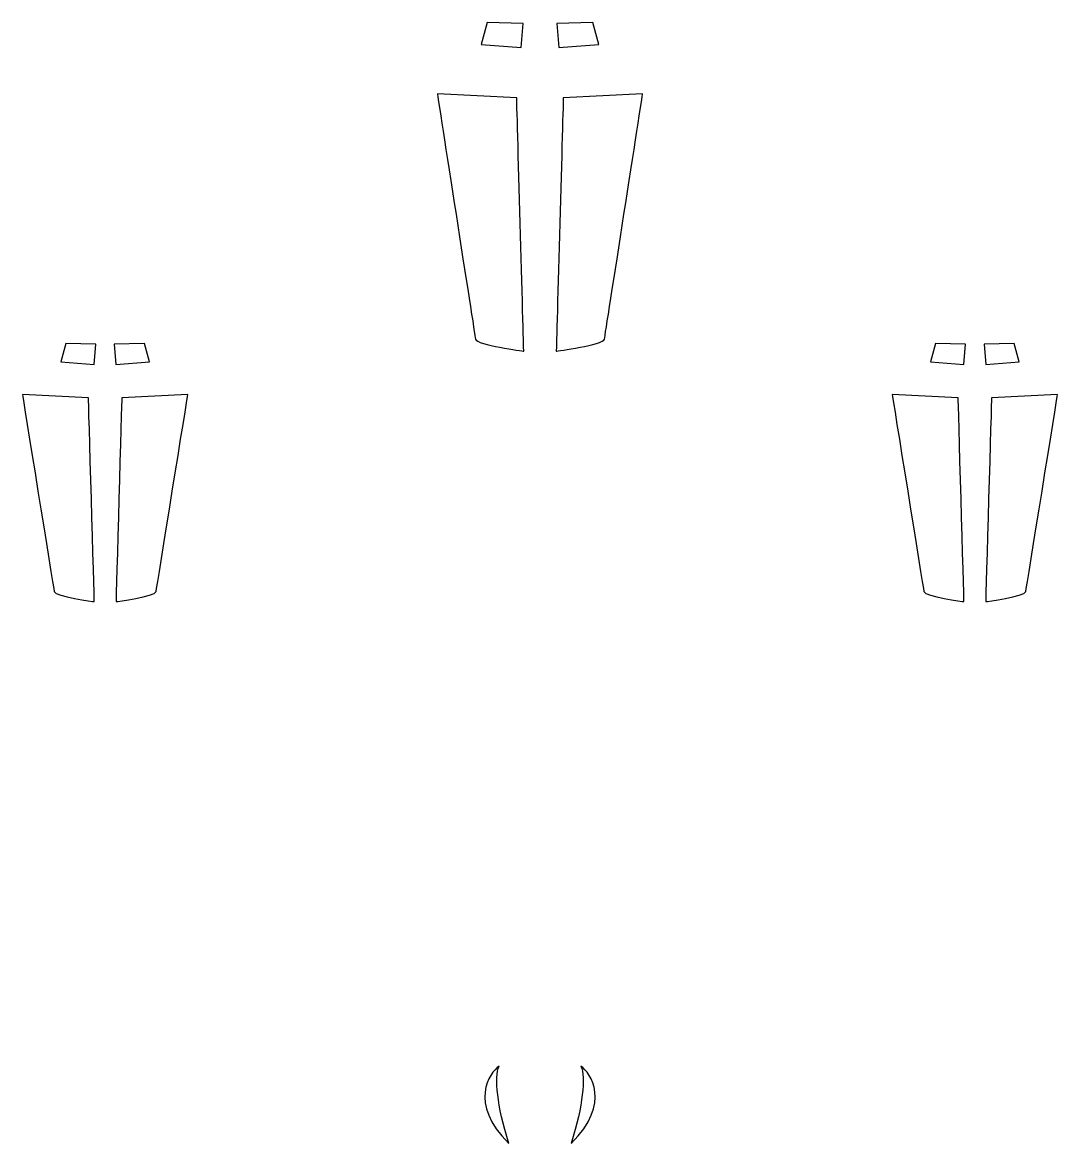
# Model space of a CAD drawing. Header units: centimetres. Extents: x -4.3 to 4.3, y -11.3 to 11.3.
# Drawn here: x -3.77 to 3.77, y 0.91 to 9.07 of the extents above; entities that cross this region are included whole.
import ezdxf

# ---------------------------------------------------------------- set-up
doc = ezdxf.new("R2010")
doc.units = ezdxf.units.CM
doc.header["$MEASUREMENT"] = 0
doc.layers.add('Camada 1', color=7, linetype='Continuous')

msp = doc.modelspace()

# ---------------------------------------------------------------- linework, layer by layer
at = {"layer": 'Camada 1'}
for points, knots in [([(-0.12221, 9.06702), (-0.12221, 9.06702), (-0.13682, 8.89147), (-0.13682, 8.89147), (-0.13682, 8.89147), (-0.13682, 8.89147), (-0.42945, 8.9134), (-0.42945, 8.9134), (-0.42945, 8.9134), (-0.42945, 8.9134), (-0.38556, 9.07435), (-0.38556, 9.07435), (-0.38556, 9.07435), (-0.38556, 9.07435), (-0.12221, 9.06702), (-0.12221, 9.06702)], [0, 0, 0, 0, 0.2, 0.2, 0.2, 0.2, 0.4, 0.4, 0.4, 0.4, 0.6, 0.6, 0.6, 0.6, 1, 1, 1, 1]), ([(0.38552, 9.07435), (0.38552, 9.07435), (0.42941, 8.9134), (0.42941, 8.9134), (0.42941, 8.9134), (0.42941, 8.9134), (0.13678, 8.89147), (0.13678, 8.89147), (0.13678, 8.89147), (0.13678, 8.89147), (0.12215, 9.06702), (0.12215, 9.06702), (0.12215, 9.06702), (0.12215, 9.06702), (0.38552, 9.07435), (0.38552, 9.07435)], [0, 0, 0, 0, 0.2, 0.2, 0.2, 0.2, 0.4, 0.4, 0.4, 0.4, 0.6, 0.6, 0.6, 0.6, 1, 1, 1, 1]), ([(-0.11859, 6.68027), (-0.11859, 6.68027), (-0.46234, 6.72414), (-0.46969, 6.76803), (-0.46969, 6.76803), (-0.47702, 6.81192), (-0.74763, 8.55513), (-0.74763, 8.55513), (-0.74763, 8.55513), (-0.74763, 8.55513), (-0.16978, 8.52587), (-0.16978, 8.52587), (-0.16978, 8.52587), (-0.16978, 8.52587), (-0.11859, 6.7022), (-0.11859, 6.68027)], [0, 0, 0, 0, 0.2, 0.2, 0.2, 0.2, 0.4, 0.4, 0.4, 0.4, 0.6, 0.6, 0.6, 0.6, 1, 1, 1, 1]), ([(0.16978, 8.52587), (0.16978, 8.52587), (0.74763, 8.55513), (0.74763, 8.55513), (0.74763, 8.55513), (0.74763, 8.55513), (0.47699, 6.81192), (0.46969, 6.76803), (0.46969, 6.76803), (0.46236, 6.72414), (0.11859, 6.68027), (0.11859, 6.68027), (0.11859, 6.68027), (0.11859, 6.7022), (0.16978, 8.52587), (0.16978, 8.52587)], [0, 0, 0, 0, 0.2, 0.2, 0.2, 0.2, 0.4, 0.4, 0.4, 0.4, 0.6, 0.6, 0.6, 0.6, 1, 1, 1, 1]), ([(-3.23405, 6.72966), (-3.23405, 6.72966), (-3.24622, 6.58361), (-3.24622, 6.58361), (-3.24622, 6.58361), (-3.24622, 6.58361), (-3.48964, 6.60187), (-3.48964, 6.60187), (-3.48964, 6.60187), (-3.48964, 6.60187), (-3.45313, 6.73575), (-3.45313, 6.73575), (-3.45313, 6.73575), (-3.45313, 6.73575), (-3.23405, 6.72966), (-3.23405, 6.72966)], [0, 0, 0, 0, 0.2, 0.2, 0.2, 0.2, 0.4, 0.4, 0.4, 0.4, 0.6, 0.6, 0.6, 0.6, 1, 1, 1, 1]), ([(-2.88113, 6.73575), (-2.88113, 6.73575), (-2.84464, 6.60187), (-2.84464, 6.60187), (-2.84464, 6.60187), (-2.84464, 6.60187), (-3.08806, 6.58361), (-3.08806, 6.58361), (-3.08806, 6.58361), (-3.08806, 6.58361), (-3.1002, 6.72966), (-3.1002, 6.72966), (-3.1002, 6.72966), (-3.1002, 6.72966), (-2.88113, 6.73575), (-2.88113, 6.73575)], [0, 0, 0, 0, 0.2, 0.2, 0.2, 0.2, 0.4, 0.4, 0.4, 0.4, 0.6, 0.6, 0.6, 0.6, 1, 1, 1, 1]), ([(3.1002, 6.72966), (3.1002, 6.72966), (3.08803, 6.58361), (3.08803, 6.58361), (3.08803, 6.58361), (3.08803, 6.58361), (2.84461, 6.60187), (2.84461, 6.60187), (2.84461, 6.60187), (2.84461, 6.60187), (2.88112, 6.73575), (2.88112, 6.73575), (2.88112, 6.73575), (2.88112, 6.73575), (3.1002, 6.72966), (3.1002, 6.72966)], [0, 0, 0, 0, 0.2, 0.2, 0.2, 0.2, 0.4, 0.4, 0.4, 0.4, 0.6, 0.6, 0.6, 0.6, 1, 1, 1, 1]), ([(3.45316, 6.73575), (3.45316, 6.73575), (3.48965, 6.60187), (3.48965, 6.60187), (3.48965, 6.60187), (3.48965, 6.60187), (3.24626, 6.58361), (3.24626, 6.58361), (3.24626, 6.58361), (3.24626, 6.58361), (3.23409, 6.72966), (3.23409, 6.72966), (3.23409, 6.72966), (3.23409, 6.72966), (3.45316, 6.73575), (3.45316, 6.73575)], [0, 0, 0, 0, 0.2, 0.2, 0.2, 0.2, 0.4, 0.4, 0.4, 0.4, 0.6, 0.6, 0.6, 0.6, 1, 1, 1, 1]), ([(-3.24623, 4.85543), (-3.24623, 4.85543), (-3.53224, 4.89192), (-3.53833, 4.92846), (-3.53833, 4.92846), (-3.54439, 4.96497), (-3.76955, 6.36457), (-3.76955, 6.36457), (-3.76955, 6.36457), (-3.76955, 6.36457), (-3.28885, 6.34023), (-3.28885, 6.34023), (-3.28885, 6.34023), (-3.28888, 6.3402), (-3.24623, 4.87366), (-3.24623, 4.85543)], [0, 0, 0, 0, 0.2, 0.2, 0.2, 0.2, 0.4, 0.4, 0.4, 0.4, 0.6, 0.6, 0.6, 0.6, 1, 1, 1, 1]), ([(-3.04543, 6.3402), (-3.04543, 6.3402), (-2.56468, 6.36454), (-2.56468, 6.36454), (-2.56468, 6.36454), (-2.56468, 6.36454), (-2.78984, 4.96495), (-2.7959, 4.92843), (-2.7959, 4.92843), (-2.80199, 4.89192), (-3.08803, 4.8554), (-3.08803, 4.8554), (-3.08803, 4.8554), (-3.08806, 4.87366), (-3.04543, 6.3402), (-3.04543, 6.3402)], [0, 0, 0, 0, 0.2, 0.2, 0.2, 0.2, 0.4, 0.4, 0.4, 0.4, 0.6, 0.6, 0.6, 0.6, 1, 1, 1, 1]), ([(3.08803, 4.85543), (3.08803, 4.85543), (2.80202, 4.89192), (2.79593, 4.92846), (2.79593, 4.92846), (2.78987, 4.96497), (2.56471, 6.36457), (2.56471, 6.36457), (2.56471, 6.36457), (2.56471, 6.36457), (3.04543, 6.34023), (3.04543, 6.34023), (3.04543, 6.34023), (3.04543, 6.3402), (3.08803, 4.87366), (3.08803, 4.85543)], [0, 0, 0, 0, 0.2, 0.2, 0.2, 0.2, 0.4, 0.4, 0.4, 0.4, 0.6, 0.6, 0.6, 0.6, 1, 1, 1, 1]), ([(3.28885, 6.3402), (3.28885, 6.3402), (3.76957, 6.36454), (3.76957, 6.36454), (3.76957, 6.36454), (3.76957, 6.36454), (3.54441, 4.96495), (3.53835, 4.92843), (3.53835, 4.92843), (3.53226, 4.89192), (3.24625, 4.8554), (3.24625, 4.8554), (3.24625, 4.8554), (3.24623, 4.87366), (3.28885, 6.3402), (3.28885, 6.3402)], [0, 0, 0, 0, 0.2, 0.2, 0.2, 0.2, 0.4, 0.4, 0.4, 0.4, 0.6, 0.6, 0.6, 0.6, 1, 1, 1, 1]), ([(-0.22691, 0.9073), (-0.52512, 1.20813), (-0.3674, 1.42006), (-0.29816, 1.472), (-0.29816, 1.472), (-0.33277, 1.38542), (-0.31398, 1.18966), (-0.22691, 0.9073)], [0, 0, 0, 0, 0.3333333, 0.3333333, 0.3333333, 0.3333333, 1, 1, 1, 1]), ([(0.29816, 1.472), (0.3674, 1.42006), (0.52509, 1.20813), (0.22693, 0.9073), (0.22693, 0.9073), (0.31398, 1.18966), (0.33277, 1.38542), (0.29816, 1.472)], [0, 0, 0, 0, 0.3333333, 0.3333333, 0.3333333, 0.3333333, 1, 1, 1, 1])]:
    msp.add_open_spline(points, degree=3, knots=knots, dxfattribs=at)

doc.saveas('drawing.dxf')
